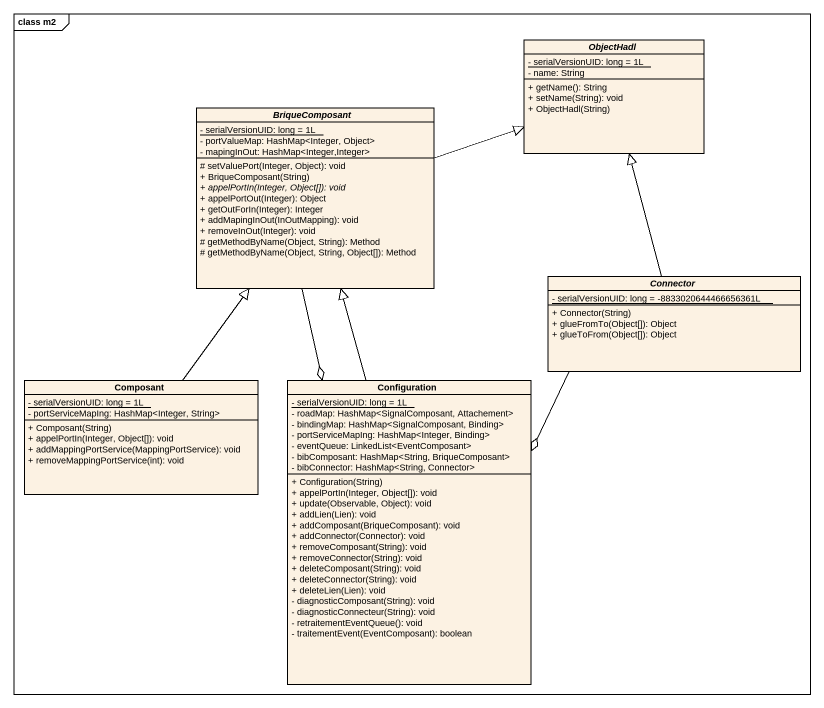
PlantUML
@startuml
mainframe class m2
hide circle
hide empty members
skinparam classAttributeIconSize 0
abstract class ObjectHadl {
  {static} - serialVersionUID: long = 1L
  - name: String
  + getName(): String
  + setName(String): void
  + ObjectHadl(String)
}
abstract class BriqueComposant {
  {static} - serialVersionUID: long = 1L
  - portValueMap: HashMap<Integer, Object>
  - mapingInOut: HashMap<Integer,Integer>
  # setValuePort(Integer, Object): void
  + BriqueComposant(String)
  {abstract} + appelPortIn(Integer, Object[]): void
  + appelPortOut(Integer): Object
  + getOutForIn(Integer): Integer
  + addMapingInOut(InOutMapping): void
  + removeInOut(Integer): void
  # getMethodByName(Object, String): Method
  # getMethodByName(Object, String, Object[]): Method
}
abstract class Connector {
  {static} - serialVersionUID: long = -8833020644466656361L
  + Connector(String)
  + glueFromTo(Object[]): Object
  + glueToFrom(Object[]): Object
}
class Composant {
  {static} - serialVersionUID: long = 1L
  - portServiceMapIng: HashMap<Integer, String>
  + Composant(String)
  + appelPortIn(Integer, Object[]): void
  + addMappingPortService(MappingPortService): void
  + removeMappingPortService(int): void
}
class Configuration {
  {static} - serialVersionUID: long = 1L
  - roadMap: HashMap<SignalComposant, Attachement>
  - bindingMap: HashMap<SignalComposant, Binding>
  - portServiceMapIng: HashMap<Integer, Binding>
  - eventQueue: LinkedList<EventComposant>
  - bibComposant: HashMap<String, BriqueComposant>
  - bibConnector: HashMap<String, Connector>
  + Configuration(String)
  + appelPortIn(Integer, Object[]): void
  + update(Observable, Object): void
  + addLien(Lien): void
  + addComposant(BriqueComposant): void
  + addConnector(Connector): void
  + removeComposant(String): void
  + removeConnector(String): void
  + deleteComposant(String): void
  + deleteConnector(String): void
  + deleteLien(Lien): void
  - diagnosticComposant(String): void
  - diagnosticConnecteur(String): void
  - retraitementEventQueue(): void
  - traitementEvent(EventComposant): boolean
}
BriqueComposant -right-|> ObjectHadl
BriqueComposant --o Configuration
Connector -up-|> ObjectHadl
Connector --o Configuration
Composant -up-|> BriqueComposant
Configuration -up-|> BriqueComposant
@enduml
